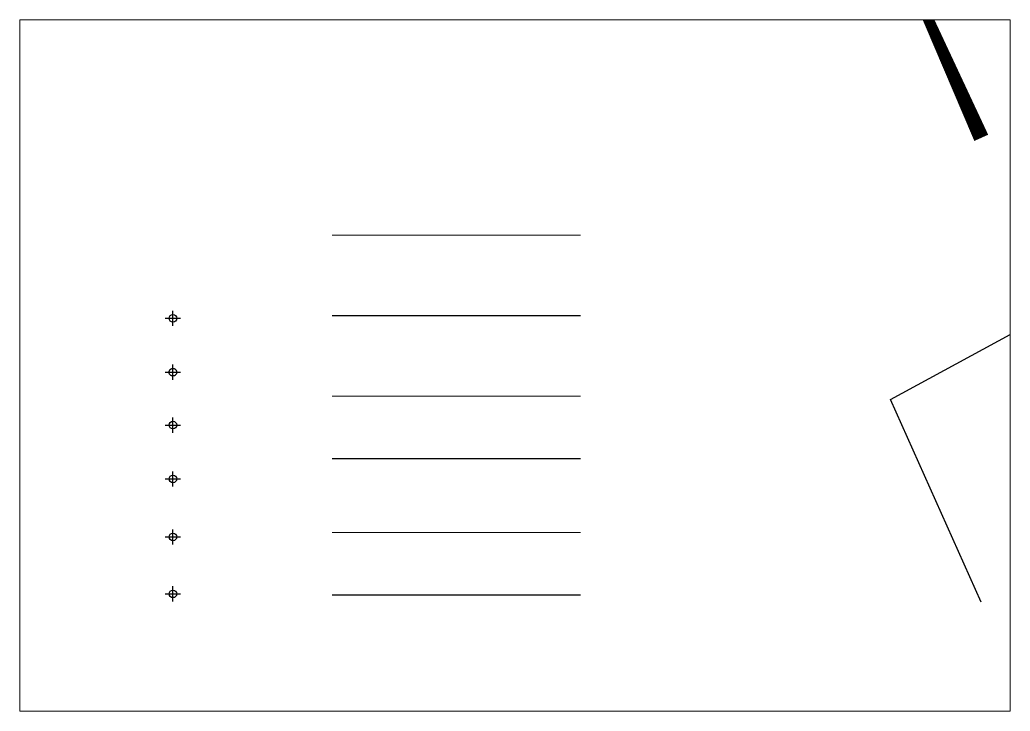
# Paper-space layout 'MyLayout' of a CAD drawing. Header units: inches. Extents: x 1.14 to 10.22, y 0.79 to 7.14.
# The model-space entities are those that its viewports show. They can reach past a viewport. Long polylines and large blocks are cut down to what shows.
import ezdxf
from ezdxf.lldxf.tags import DXFTag

# ---------------------------------------------------------------- set-up
doc = ezdxf.new("R2010")
doc.units = ezdxf.units.IN
doc.header["$MEASUREMENT"] = 0
doc.header["$PDMODE"] = 34
doc.header["$PDSIZE"] = 0.1
doc.linetypes.add('ACAD_ISO02W100', pattern=[15, 12, -3])
doc.layers.add('Layer_Lock', color=7, linetype='Continuous')
doc.styles.get("Standard").update_dxf_attribs({"font": 'arial.ttf'})
doc.linetypes.add('BATTING', pattern='A,0.0001,-0.1,[134,ltypeshp.shx,S=0.1,R=0,X=-0.1,Y=0],-0.2,[134,ltypeshp.shx,S=0.1,R=180,X=0.1,Y=0],-0.1', length=0.4001)
tags = doc.linetypes.add('GAS_LINE', pattern='A,0.5,-0.2,["GAS",Standard,S=0.1,R=0,X=-0.1,Y=-0.05],-0.25', length=0.95).pattern_tags.tags
tags[6] = DXFTag(74, 10)
doc.linetypes.add('TRACKS', pattern='A,0.15,[130,ltypeshp.shx,S=0.25,R=0,X=0,Y=0],0.15', length=0.3)
doc.linetypes.add('ZIGZAG', pattern='A,0.0001,-0.2,[131,ltypeshp.shx,S=0.2,R=0,X=-0.2,Y=0],-0.4,[131,ltypeshp.shx,S=0.2,R=180,X=0.2,Y=0],-0.2', length=0.8001)

msp = doc.modelspace()

# ---------------------------------------------------------------- linework, layer by layer
at = {"color": 200, "linetype": 'BATTING', "lineweight": 13}
msp.add_line((3.59253, 6.21589), (6.86355, 6.21589), dxfattribs=at)
at = {"linetype": 'ZIGZAG'}
msp.add_line((3.59253, 5.16048), (6.86355, 5.16048), dxfattribs=at)
at = {"color": 3, "linetype": 'TRACKS', "lineweight": 13}
msp.add_line((3.59253, 4.09548), (6.86355, 4.09548), dxfattribs=at)
at = {"linetype": 'GAS_LINE'}
msp.add_line((3.59253, 3.27501), (6.86355, 3.27501), dxfattribs=at)
at = {"color": 3, "linetype": 'ACAD_ISO02W100', "lineweight": 13}
msp.add_line((3.59253, 2.29771), (6.86355, 2.29771), dxfattribs=at)
msp.add_line((3.59253, 1.47724), (6.86355, 1.47724))
msp.add_lwpolyline([(12.14052, 7.49932, 0.2, 0.1, 0), (10.94638, 10.17295, 0, 0, 0), (12.78181, 11.16728, 0, 0, 0), (15.68448, 8.91633, 0, 0, 0), (13.27409, 8.43021, 0.1, 0.5, 0)], format="xyseb")
msp.add_lwpolyline([(12.14052, 1.37983), (10.94638, 4.05347), (12.78181, 5.04779), (15.32489, 3.25801), (12.91449, 2.77189)])
at = {"color": 7}
msp.add_point((1.4944, 5.1215), dxfattribs=at)
at = {"linetype": 'ACAD_ISO02W100'}
msp.add_point((1.4944, 4.41154), dxfattribs=at)
at = {"color": 230, "ltscale": 2, "true_color": 0xf50a93}
msp.add_point((1.4944, 3.71498), dxfattribs=at)
at = {"color": 0, "linetype": 'ByBlock', "lineweight": -2}
msp.add_point((1.4944, 2.24147), dxfattribs=at)
msp.add_point((1.4944, 1.49133))
at = {"layer": 'Layer_Lock', "color": 2, "linetype": 'Continuous'}
msp.add_point((1.4944, 3.00502), dxfattribs=at)

psp = doc.layouts.new('MyLayout')

# ---------------------------------------------------------------- viewports
at = {"layer": '0'}
psp.add_viewport(center=(5.68, 3.9667), size=(9.088, 6.346667), view_center_point=(6, 4.5), view_height=9.108871, dxfattribs=at)

doc.saveas('drawing.dxf')
